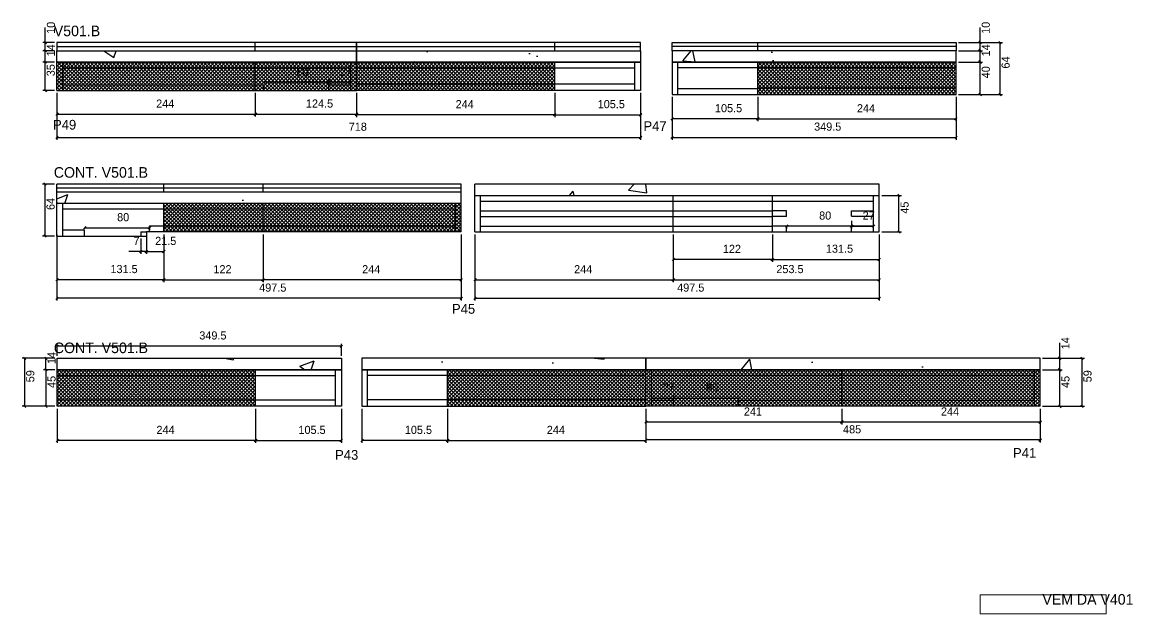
# Model space of a CAD drawing. Header units: metres. Extents: x 5005 to 7948, y 9763 to 10518.
# Drawn here: x 6582 to 7948, y 9763 to 10491 of the extents above; entities that cross this region are included whole.
import ezdxf

# ---------------------------------------------------------------- set-up
doc = ezdxf.new("R2010")
doc.units = ezdxf.units.M
for name, color, linetype in [('5', 7, 'Continuous'), ('COTA', 7, 'Continuous'), ('Painéis', 7, 'Continuous'), ('REAPROVEITAMENTO', 7, 'Continuous'), ('SARR_2.2x7', 7, 'Continuous'), ('Texto Seção', 7, 'Continuous')]:
    doc.layers.add(name, color=color, linetype=linetype)

msp = doc.modelspace()

# ---------------------------------------------------------------- hatches: boundary and pattern name
at = {"layer": 'COTA'}
h = msp.add_hatch(dxfattribs=at)
h.set_pattern_fill('AR-CONC')
h.paths.add_polyline_path([(6993, 10442), (6993, 10456), (6624.5, 10456), (6624.5, 10442), (6993, 10442)])
h = msp.add_hatch(dxfattribs=at)
h.set_pattern_fill('AR-CONC')
h.paths.add_polyline_path([(7342.5, 10442), (7342.5, 10456), (6993, 10456), (6993, 10442), (7342.5, 10442)])
h = msp.add_hatch(dxfattribs=at)
h.set_pattern_fill('AR-CONC')
h.paths.add_polyline_path([(7381.3, 10442), (7381.3, 10456), (7730.8, 10456), (7730.8, 10442), (7381.3, 10442)])
h = msp.add_hatch(dxfattribs=at)
h.set_pattern_fill('AR-CONC')
h.paths.add_polyline_path([(7138.8, 10277.8), (7138.8, 10291.8), (7636.3, 10291.8), (7636.3, 10277.8), (7138.8, 10277.8)])
h = msp.add_hatch(dxfattribs=at)
h.set_pattern_fill('AR-CONC')
h.paths.add_polyline_path([(7122, 10267.8), (7122, 10281.8), (6624.5, 10281.8), (6624.5, 10267.8), (7122, 10267.8)])
h = msp.add_hatch(dxfattribs=at)
h.set_pattern_fill('AR-CONC')
h.paths.add_polyline_path([(6974.4, 10063.2), (6974.4, 10077.2), (6624.9, 10077.2), (6624.9, 10063.2), (6974.4, 10063.2)])
h = msp.add_hatch(dxfattribs=at)
h.set_pattern_fill('AR-CONC')
h.paths.add_polyline_path([(6999.7, 10063.2), (6999.7, 10077.2), (7349.2, 10077.2), (7349.2, 10063.2), (6999.7, 10063.2)])
h = msp.add_hatch(dxfattribs=at)
h.set_pattern_fill('AR-CONC')
h.paths.add_polyline_path([(7349.2, 10063.2), (7349.2, 10077.2), (7834.2, 10077.2), (7834.2, 10063.2), (7349.2, 10063.2)])
at = {"layer": 'REAPROVEITAMENTO'}
h = msp.add_hatch(dxfattribs=at)
h.set_pattern_fill('ANSI37')
h.paths.add_polyline_path([(6624.5, 10442), (6624.5, 10407), (6993, 10407), (6993, 10442), (6624.5, 10442)])
h = msp.add_hatch(dxfattribs=at)
h.set_pattern_fill('ANSI37')
h.paths.add_polyline_path([(6993, 10442), (6993, 10407), (7237, 10407), (7237, 10442), (6993, 10442)])
h = msp.add_hatch(dxfattribs=at)
h.set_pattern_fill('ANSI37')
h.paths.add_polyline_path([(7730.8, 10442), (7730.8, 10402), (7486.8, 10402), (7486.8, 10442), (7730.8, 10442)])
h = msp.add_hatch(dxfattribs=at)
h.set_pattern_fill('ANSI37')
h.paths.add_polyline_path([(6756, 10267.8), (6756, 10232.8), (7122, 10232.8), (7122, 10267.8), (6756, 10267.8)])
h = msp.add_hatch(dxfattribs=at)
h.set_pattern_fill('ANSI37')
h.paths.add_polyline_path([(6624.9, 10063.2), (6624.9, 10018.2), (6868.9, 10018.2), (6868.9, 10063.2), (6624.9, 10063.2)])
h = msp.add_hatch(dxfattribs=at)
h.set_pattern_fill('ANSI37')
h.paths.add_polyline_path([(7349.2, 10063.2), (7349.2, 10018.2), (7105.2, 10018.2), (7105.2, 10063.2), (7349.2, 10063.2)])
h = msp.add_hatch(dxfattribs=at)
h.set_pattern_fill('ANSI37')
h.paths.add_polyline_path([(7834.2, 10063.2), (7834.2, 10018.2), (7349.2, 10018.2), (7349.2, 10063.2), (7834.2, 10063.2)])

# ---------------------------------------------------------------- linework, layer by layer
at = {"color": 4, "lineweight": 25}
for p, q in [((6624.5, 10404), (6624.5, 10346.3)), ((7342.5, 10404), (7342.5, 10346.3)), ((7381.3, 10399), (7381.3, 10346.3)), ((7730.8, 10399), (7730.8, 10346.3)), ((6624.5, 10349.3), (7342.5, 10349.3)), ((7381.3, 10349.3), (7730.8, 10349.3)), ((7382.8, 10229.8), (7382.8, 10170.8)), ((7636.3, 10229.8), (7636.3, 10170.8)), ((7382.8, 10173.8), (7636.3, 10173.8))]:
    msp.add_line(p, q, dxfattribs=at)
at = {"color": 0, "lineweight": 25}
for p, q in [((6626, 10350.8), (6623, 10347.8)), ((7341, 10347.8), (7344, 10350.8)), ((7382.8, 10350.8), (7379.8, 10347.8)), ((7729.3, 10347.8), (7732.3, 10350.8)), ((7384.3, 10175.3), (7381.3, 10172.3)), ((7634.8, 10172.3), (7637.8, 10175.3))]:
    msp.add_line(p, q, dxfattribs=at)
at = {"layer": 'COTA', "color": 4, "lineweight": 25}
for p, q in [((6610.1, 10466), (6610.1, 10484.4)), ((7760.4, 10466), (7760.4, 10484.4)), ((6621.5, 10466), (6607.1, 10466)), ((6621.5, 10456), (6607.1, 10456)), ((6621.5, 10456), (6607.1, 10456)), ((6610.1, 10456), (6610.1, 10466)), ((6610.1, 10442), (6610.1, 10456)), ((7733.8, 10466), (7763.4, 10466)), ((7733.8, 10466), (7787.8, 10466)), ((7733.8, 10456), (7763.4, 10456)), ((7733.8, 10456), (7763.4, 10456)), ((7760.4, 10456), (7760.4, 10466)), ((7760.4, 10442), (7760.4, 10456)), ((7784.8, 10466), (7784.8, 10402)), ((6621.5, 10442), (6607.1, 10442)), ((6621.5, 10442), (6607.1, 10442)), ((6610.1, 10407), (6610.1, 10442)), ((7733.8, 10442), (7763.4, 10442)), ((7733.8, 10442), (7763.4, 10442)), ((7760.4, 10402), (7760.4, 10442)), ((6959, 10417.1), (6879, 10417.1)), ((6879, 10414.4), (6879, 10414.1)), ((6959, 10420.7), (6959, 10414.1)), ((6986, 10417.1), (6959, 10417.1)), ((6986, 10417), (6986, 10420.1)), ((6621.5, 10407), (6607.1, 10407)), ((6624.5, 10404), (6624.5, 10374.8)), ((6868.5, 10404), (6868.5, 10374.8)), ((6868.5, 10404), (6868.5, 10374.8)), ((6993, 10404), (6993, 10374.8)), ((6993, 10404), (6993, 10374.1)), ((7237, 10404), (7237, 10374.1)), ((7237, 10404), (7237, 10374.1)), ((7342.5, 10404), (7342.5, 10374.1)), ((7733.8, 10402), (7763.4, 10402)), ((7733.8, 10402), (7787.8, 10402)), ((7381.3, 10399), (7381.3, 10369.1)), ((7486.8, 10399), (7486.8, 10369.1)), ((7486.8, 10399), (7486.8, 10369.1)), ((7730.8, 10399), (7730.8, 10369.1)), ((6624.5, 10377.8), (6868.5, 10377.8)), ((6868.5, 10377.8), (6993, 10377.8)), ((7237, 10377.1), (6993, 10377.1)), ((7237, 10377.1), (7342.5, 10377.1)), ((7486.8, 10372.1), (7381.3, 10372.1)), ((7486.8, 10372.1), (7730.8, 10372.1)), ((6621.5, 10291.8), (6606.7, 10291.8)), ((6609.7, 10291.8), (6609.7, 10227.8)), ((7639.3, 10277.8), (7663.5, 10277.8)), ((7660.5, 10232.8), (7660.5, 10277.8)), ((6658.5, 10237.9), (6738.5, 10237.9)), ((6738.5, 10240.2), (6738.5, 10234.9)), ((7522.3, 10240.2), (7522.3, 10236.9)), ((7602.3, 10239.9), (7522.3, 10239.9)), ((7602.3, 10246.5), (7602.3, 10236.9)), ((7629.3, 10239.9), (7602.3, 10239.9)), ((7629.3, 10242.8), (7629.3, 10242.9)), ((6621.5, 10227.8), (6606.7, 10227.8)), ((6624.5, 10229.8), (6624.5, 10170.8)), ((6624.5, 10229.8), (6624.5, 10148.2)), ((6727.5, 10224.8), (6727.5, 10205.7)), ((6734.5, 10229.8), (6734.5, 10205.7)), ((6734.5, 10224.8), (6734.5, 10205.7)), ((6756, 10229.8), (6756, 10170.8)), ((6756, 10229.8), (6756, 10170.8)), ((6756, 10229.8), (6756, 10205.7)), ((6878, 10229.8), (6878, 10170.8)), ((6878, 10229.8), (6878, 10170.8)), ((7122, 10229.8), (7122, 10170.8)), ((7122, 10229.8), (7122, 10148.2)), ((7138.8, 10229.8), (7138.8, 10170.8)), ((7138.8, 10229.8), (7138.8, 10148.2)), ((7382.8, 10229.8), (7382.8, 10170.8)), ((7382.8, 10229.8), (7382.8, 10195.9)), ((7504.8, 10229.8), (7504.8, 10195.9)), ((7504.8, 10229.8), (7504.8, 10195.9)), ((7636.3, 10229.8), (7636.3, 10195.9)), ((7636.3, 10229.8), (7636.3, 10148.2)), ((7639.3, 10232.8), (7663.5, 10232.8)), ((6727.5, 10208.7), (6712.8, 10208.7)), ((6734.5, 10208.7), (6727.5, 10208.7)), ((6734.5, 10208.7), (6756, 10208.7)), ((7504.8, 10198.9), (7382.8, 10198.9)), ((7504.8, 10198.9), (7636.3, 10198.9)), ((6756, 10173.8), (6624.5, 10173.8)), ((6756, 10173.8), (6878, 10173.8)), ((7122, 10173.8), (6878, 10173.8)), ((7138.8, 10173.8), (7382.8, 10173.8)), ((7122, 10151.2), (6624.5, 10151.2)), ((7138.8, 10151.2), (7636.3, 10151.2)), ((6624.9, 10080.2), (6624.9, 10095.1)), ((6974.4, 10092.1), (6624.9, 10092.1)), ((6974.4, 10080.2), (6974.4, 10095.1)), ((7858.4, 10077.2), (7858.4, 10096.3)), ((6621.9, 10077.2), (6581.7, 10077.2)), ((6584.7, 10077.2), (6584.7, 10018.2)), ((6621.9, 10077.2), (6607.9, 10077.2)), ((6610.9, 10063.2), (6610.9, 10077.2)), ((7837.2, 10077.2), (7861.4, 10077.2)), ((7837.2, 10077.2), (7888.7, 10077.2)), ((7858.4, 10063.2), (7858.4, 10077.2)), ((7885.7, 10077.2), (7885.7, 10018.2)), ((6621.9, 10063.2), (6607.9, 10063.2)), ((6621.9, 10063.2), (6607.9, 10063.2)), ((6610.9, 10063.2), (6610.9, 10018.2)), ((7837.2, 10063.2), (7861.4, 10063.2)), ((7837.2, 10063.2), (7861.4, 10063.2)), ((7858.4, 10018.2), (7858.4, 10063.2)), ((7356.2, 10028.2), (7356.2, 10031.3)), ((7383.2, 10031.9), (7383.2, 10025.3)), ((6621.9, 10018.2), (6581.7, 10018.2)), ((6621.9, 10018.2), (6607.9, 10018.2)), ((7356.2, 10028.3), (7383.2, 10028.3)), ((7383.2, 10028.3), (7463.2, 10028.3)), ((7463.2, 10025.6), (7463.2, 10025.3)), ((7837.2, 10018.2), (7861.4, 10018.2)), ((7837.2, 10018.2), (7888.7, 10018.2)), ((6624.9, 10015.2), (6624.9, 9973)), ((6868.9, 10015.2), (6868.9, 9973)), ((6868.9, 10015.2), (6868.9, 9973)), ((6974.4, 10015.2), (6974.4, 9973)), ((6999.7, 10015.2), (6999.7, 9973)), ((7105.2, 10015.2), (7105.2, 9973)), ((7105.2, 10015.2), (7105.2, 9973)), ((7349.2, 10015.2), (7349.2, 9995.7)), ((7349.2, 10015.2), (7349.2, 9973.7)), ((7349.2, 10015.2), (7349.2, 9973)), ((7590.2, 10015.2), (7590.2, 9995.7)), ((7590.2, 10015.2), (7590.2, 9995.7)), ((7834.2, 10015.2), (7834.2, 9995.7)), ((7834.2, 10015.2), (7834.2, 9973.7)), ((7590.2, 9998.7), (7349.2, 9998.7)), ((7834.2, 9998.7), (7590.2, 9998.7)), ((6868.9, 9976), (6624.9, 9976)), ((6868.9, 9976), (6974.4, 9976)), ((7105.2, 9976), (6999.7, 9976)), ((7105.2, 9976), (7349.2, 9976)), ((7834.2, 9976.7), (7349.2, 9976.7))]:
    msp.add_line(p, q, dxfattribs=at)
at = {"layer": 'COTA', "color": 0, "lineweight": 25}
for p, q in [((6611.6, 10464.5), (6608.6, 10467.5)), ((7761.9, 10464.5), (7758.9, 10467.5)), ((7786.3, 10464.5), (7783.3, 10467.5)), ((6611.6, 10454.5), (6608.6, 10457.5)), ((6608.6, 10457.5), (6611.6, 10454.5)), ((7761.9, 10454.5), (7758.9, 10457.5)), ((7758.9, 10457.5), (7761.9, 10454.5)), ((6611.6, 10440.5), (6608.6, 10443.5)), ((6608.6, 10443.5), (6611.6, 10440.5)), ((7761.9, 10440.5), (7758.9, 10443.5)), ((7758.9, 10443.5), (7761.9, 10440.5)), ((6880.5, 10418.6), (6877.5, 10415.6)), ((6960.5, 10418.6), (6957.5, 10415.6)), ((6957.5, 10415.6), (6960.5, 10418.6)), ((6984.5, 10415.6), (6987.5, 10418.6)), ((6608.6, 10408.5), (6611.6, 10405.5)), ((7758.9, 10403.5), (7761.9, 10400.5)), ((7783.3, 10403.5), (7786.3, 10400.5)), ((6626, 10379.3), (6623, 10376.3)), ((6867, 10376.3), (6870, 10379.3)), ((6870, 10379.3), (6867, 10376.3)), ((6991.5, 10376.3), (6994.5, 10379.3)), ((6994.5, 10378.6), (6991.5, 10375.6)), ((7235.5, 10375.6), (7238.5, 10378.6)), ((7238.5, 10378.6), (7235.5, 10375.6)), ((7341, 10375.6), (7344, 10378.6)), ((7382.8, 10373.6), (7379.8, 10370.6)), ((7488.3, 10373.6), (7485.3, 10370.6)), ((7485.3, 10370.6), (7488.3, 10373.6)), ((7729.3, 10370.6), (7732.3, 10373.6)), ((6611.2, 10290.3), (6608.2, 10293.3)), ((7662, 10276.3), (7659, 10279.3)), ((6660, 10239.4), (6657, 10236.4)), ((6737, 10236.4), (6740, 10239.4)), ((7523.8, 10241.4), (7520.8, 10238.4)), ((7603.8, 10241.4), (7600.8, 10238.4)), ((7600.8, 10238.4), (7603.8, 10241.4)), ((7627.8, 10238.4), (7630.8, 10241.4)), ((6608.2, 10229.3), (6611.2, 10226.3)), ((7659, 10234.3), (7662, 10231.3)), ((6729, 10210.2), (6726, 10207.2)), ((6733, 10207.2), (6736, 10210.2)), ((6736, 10210.2), (6733, 10207.2)), ((6754.5, 10207.2), (6757.5, 10210.2)), ((7384.3, 10200.4), (7381.3, 10197.4)), ((7506.3, 10200.4), (7503.3, 10197.4)), ((7503.3, 10197.4), (7506.3, 10200.4)), ((7634.8, 10197.4), (7637.8, 10200.4)), ((6626, 10175.3), (6623, 10172.3)), ((6754.5, 10172.3), (6757.5, 10175.3)), ((6757.5, 10175.3), (6754.5, 10172.3)), ((6879.5, 10175.3), (6876.5, 10172.3)), ((6876.5, 10172.3), (6879.5, 10175.3)), ((7120.5, 10172.3), (7123.5, 10175.3)), ((7140.3, 10175.3), (7137.3, 10172.3)), ((7381.3, 10172.3), (7384.3, 10175.3)), ((6626, 10152.7), (6623, 10149.7)), ((7120.5, 10149.7), (7123.5, 10152.7)), ((7140.3, 10152.7), (7137.3, 10149.7)), ((7634.8, 10149.7), (7637.8, 10152.7)), ((6626.4, 10093.6), (6623.4, 10090.6)), ((6972.9, 10090.6), (6975.9, 10093.6)), ((6586.2, 10075.7), (6583.2, 10078.7)), ((6612.4, 10075.7), (6609.4, 10078.7)), ((7859.9, 10075.7), (7856.9, 10078.7)), ((7887.2, 10075.7), (7884.2, 10078.7)), ((6612.4, 10061.7), (6609.4, 10064.7)), ((6609.4, 10064.7), (6612.4, 10061.7)), ((7859.9, 10061.7), (7856.9, 10064.7)), ((7856.9, 10064.7), (7859.9, 10061.7)), ((6583.2, 10019.7), (6586.2, 10016.7)), ((6609.4, 10019.7), (6612.4, 10016.7)), ((7357.7, 10029.8), (7354.7, 10026.8)), ((7381.7, 10026.8), (7384.7, 10029.8)), ((7384.7, 10029.8), (7381.7, 10026.8)), ((7461.7, 10026.8), (7464.7, 10029.8)), ((7856.9, 10019.7), (7859.9, 10016.7)), ((7884.2, 10019.7), (7887.2, 10016.7)), ((7350.7, 10000.2), (7347.7, 9997.2)), ((7591.7, 10000.2), (7588.7, 9997.2)), ((7588.7, 9997.2), (7591.7, 10000.2)), ((7832.7, 9997.2), (7835.7, 10000.2)), ((6626.4, 9977.5), (6623.4, 9974.5)), ((6867.4, 9974.5), (6870.4, 9977.5)), ((6870.4, 9977.5), (6867.4, 9974.5)), ((6972.9, 9974.5), (6975.9, 9977.5)), ((7001.2, 9977.5), (6998.2, 9974.5)), ((7106.7, 9977.5), (7103.7, 9974.5)), ((7103.7, 9974.5), (7106.7, 9977.5)), ((7350.7, 9978.2), (7347.7, 9975.2)), ((7347.7, 9974.5), (7350.7, 9977.5)), ((7832.7, 9975.2), (7835.7, 9978.2))]:
    msp.add_line(p, q, dxfattribs=at)
at = {"layer": 'COTA', "color": 241, "lineweight": 25}
for p, q in [((7636.3, 10291.8), (7138.8, 10291.8)), ((7138.8, 10277.8), (7138.8, 10291.8)), ((7636.3, 10277.8), (7636.3, 10291.8)), ((6624.5, 10267.8), (6624.5, 10281.8)), ((7122, 10267.8), (7122, 10281.8))]:
    msp.add_line(p, q, dxfattribs=at)
for points in [[(6624.5, 10456), (6993, 10456), (6993, 10442), (6624.5, 10442)], [(6993, 10456), (7342.5, 10456), (7342.5, 10442), (6993, 10442)], [(7730.8, 10456), (7381.3, 10456), (7381.3, 10442), (7730.8, 10442)], [(6624.9, 10077.2), (6974.4, 10077.2), (6974.4, 10063.2), (6624.9, 10063.2)], [(7349.2, 10077.2), (6999.7, 10077.2), (6999.7, 10063.2), (7349.2, 10063.2)], [(7834.2, 10077.2), (7349.2, 10077.2), (7349.2, 10063.2), (7834.2, 10063.2)]]:
    msp.add_lwpolyline(points, close=True, dxfattribs=at)
at = {"layer": 'Painéis', "color": 200, "lineweight": 25}
for p, q in [((6868.5, 10456), (6868.5, 10466)), ((7237, 10456), (7237, 10466)), ((7486.8, 10456), (7486.8, 10466)), ((6624.5, 10442), (6993, 10442)), ((6624.5, 10407), (6624.5, 10442)), ((6868.5, 10407), (6868.5, 10442)), ((6993, 10407), (6993, 10442)), ((6993, 10407), (6993, 10442)), ((6993, 10442), (7342.5, 10442)), ((7237, 10407), (7237, 10442)), ((7342.5, 10442), (7342.5, 10407)), ((7730.8, 10442), (7381.3, 10442)), ((7381.3, 10442), (7381.3, 10402)), ((7486.8, 10402), (7486.8, 10442)), ((7730.8, 10402), (7730.8, 10442)), ((6624.5, 10407), (6993, 10407)), ((7342.5, 10407), (6993, 10407)), ((7381.3, 10402), (7730.8, 10402)), ((6624.5, 10281.8), (6624.5, 10291.8)), ((7122, 10291.8), (6624.5, 10291.8)), ((6756, 10281.8), (6756, 10291.8)), ((6878, 10281.8), (6878, 10291.8)), ((7122, 10281.8), (7122, 10291.8)), ((7122, 10281.8), (6624.5, 10281.8)), ((7138.8, 10277.8), (7636.3, 10277.8)), ((7138.8, 10232.8), (7138.8, 10277.8)), ((7382.8, 10232.8), (7382.8, 10277.8)), ((7504.8, 10232.8), (7504.8, 10277.8)), ((7636.3, 10232.8), (7636.3, 10277.8)), ((6756, 10267.8), (6624.5, 10267.8)), ((6624.5, 10227.8), (6624.5, 10267.8)), ((7122, 10267.8), (6756, 10267.8)), ((6756, 10232.8), (6756, 10267.8)), ((6878, 10232.8), (6878, 10267.8)), ((7122, 10232.8), (7122, 10267.8)), ((6624.5, 10227.8), (6734.5, 10227.8)), ((6756, 10232.8), (6734.5, 10232.8)), ((6734.5, 10232.8), (6734.5, 10227.8)), ((7122, 10232.8), (6756, 10232.8)), ((7138.8, 10232.8), (7636.3, 10232.8)), ((6624.9, 10018.2), (6624.9, 10063.2)), ((6624.9, 10063.2), (6974.4, 10063.2)), ((6868.9, 10018.2), (6868.9, 10063.2)), ((6974.4, 10063.2), (6974.4, 10018.2)), ((7349.2, 10063.2), (6999.7, 10063.2)), ((6999.7, 10063.2), (6999.7, 10018.2)), ((7105.2, 10018.2), (7105.2, 10063.2)), ((7834.2, 10063.2), (7349.2, 10063.2)), ((7349.2, 10018.2), (7349.2, 10063.2)), ((7349.2, 10018.2), (7349.2, 10063.2)), ((7590.2, 10018.2), (7590.2, 10063.2)), ((7834.2, 10018.2), (7834.2, 10063.2)), ((6974.4, 10018.2), (6624.9, 10018.2)), ((6999.7, 10018.2), (7349.2, 10018.2)), ((7834.2, 10018.2), (7349.2, 10018.2))]:
    msp.add_line(p, q, dxfattribs=at)
for points in [[(6624.5, 10456), (6993, 10456), (6993, 10466), (6624.5, 10466)], [(6993, 10456), (7342.5, 10456), (7342.5, 10466), (6993, 10466)], [(7730.8, 10456), (7381.3, 10456), (7381.3, 10466), (7730.8, 10466)]]:
    msp.add_lwpolyline(points, close=True, dxfattribs=at)
at = {"layer": 'SARR_2.2x7', "color": 40, "lineweight": 25}
for p, q in [((6624.5, 10461), (6868.5, 10461)), ((6868.5, 10461), (6993, 10461)), ((6993, 10461), (7237, 10461)), ((7237, 10461), (7342.5, 10461)), ((7486.8, 10461), (7381.3, 10461)), ((7730.8, 10461), (7486.8, 10461)), ((6631.5, 10407), (6631.5, 10442)), ((6986, 10407), (6986, 10442)), ((7335.5, 10407), (7335.5, 10442)), ((7388.3, 10402), (7388.3, 10442)), ((6631.5, 10435), (6868.5, 10435)), ((6868.5, 10435), (6986, 10435)), ((6993, 10435), (7237, 10435)), ((7237, 10435), (7335.5, 10435)), ((7486.8, 10435), (7388.3, 10435)), ((7730.8, 10435), (7486.8, 10435)), ((6631.5, 10414), (6868.5, 10414)), ((6868.5, 10414), (6879, 10414)), ((6879, 10407.3), (6879, 10414)), ((6959, 10414), (6986, 10414)), ((6959, 10407.3), (6959, 10414)), ((6993, 10415), (7237, 10415)), ((7237, 10415), (7335.5, 10415)), ((7486.8, 10409), (7388.3, 10409)), ((7730.8, 10410), (7486.8, 10410)), ((6756, 10286.8), (6624.5, 10286.8)), ((6878, 10286.8), (6756, 10286.8)), ((7122, 10286.8), (6878, 10286.8)), ((7145.8, 10232.8), (7145.8, 10277.8)), ((7629.3, 10232.8), (7629.3, 10277.8)), ((6631.5, 10227.8), (6631.5, 10267.8)), ((7115, 10232.8), (7115, 10267.8)), ((7145.8, 10270.8), (7382.8, 10270.8)), ((7382.8, 10270.8), (7629.3, 10270.8)), ((6756, 10260.8), (6631.5, 10260.8)), ((6878, 10260.8), (6756, 10260.8)), ((7115, 10260.8), (6878, 10260.8)), ((7145.8, 10259), (7382.8, 10259)), ((7145.8, 10252), (7382.8, 10252)), ((7382.8, 10259), (7504.8, 10259)), ((7382.8, 10252), (7504.8, 10252)), ((7522.3, 10259), (7504.8, 10259)), ((7522.3, 10252), (7504.8, 10252)), ((7522.3, 10252), (7522.3, 10259)), ((7602.3, 10259), (7629.3, 10259)), ((7602.3, 10252.4), (7602.3, 10259)), ((7602.3, 10252.4), (7629.3, 10252.4)), ((6878, 10239.8), (6738.5, 10239.8)), ((6738.5, 10233.1), (6738.5, 10239.8)), ((7115, 10239.8), (6878, 10239.8)), ((7145.8, 10239.8), (7382.8, 10239.8)), ((7382.8, 10239.8), (7504.8, 10239.8)), ((7522.3, 10239.8), (7504.8, 10239.8)), ((7522.3, 10233.1), (7522.3, 10239.8)), ((7602.3, 10239.8), (7629.3, 10239.8)), ((7602.3, 10233.1), (7602.3, 10239.8)), ((6658.5, 10234.8), (6631.5, 10234.8)), ((6658.5, 10228.1), (6658.5, 10234.8)), ((6727.5, 10232.8), (6727.5, 10227.8)), ((6727.5, 10232.8), (6734.5, 10232.8)), ((6967.4, 10018.2), (6967.4, 10063.2)), ((7006.7, 10018.2), (7006.7, 10063.2)), ((7356.2, 10018.2), (7356.2, 10063.2)), ((7827.3, 10018.2), (7827.3, 10063.2)), ((6624.9, 10056.2), (6868.9, 10056.2)), ((6868.9, 10056.2), (6967.4, 10056.2)), ((7105.2, 10056.2), (7006.7, 10056.2)), ((7349.2, 10056.2), (7105.2, 10056.2)), ((7590.2, 10056.2), (7356.2, 10056.2)), ((7827.3, 10056.2), (7590.2, 10056.2)), ((6624.9, 10026.2), (6868.9, 10026.2)), ((6868.9, 10026.2), (6967.4, 10026.2)), ((7105.2, 10026.2), (7006.7, 10026.2)), ((7349.2, 10026.2), (7105.2, 10026.2)), ((7383.2, 10025.2), (7356.2, 10025.2)), ((7383.2, 10018.5), (7383.2, 10025.2)), ((7590.2, 10025.2), (7463.2, 10025.2)), ((7463.2, 10018.5), (7463.2, 10025.2)), ((7827.3, 10025.2), (7590.2, 10025.2))]:
    msp.add_line(p, q, dxfattribs=at)
at = {"layer": 'Texto Seção', "color": 7, "lineweight": 15}
msp.add_lwpolyline([(7760.3, 9785.8), (7915.6, 9785.8), (7915.6, 9762.6), (7760.3, 9762.6)], close=True, dxfattribs=at)

# ---------------------------------------------------------------- texts
at = {"color": 240, "lineweight": 25}
for s, p in [('718', (6983.5, 10357.4)), ('349.5', (7556.1, 10357.5)), ('253.5', (7509.6, 10182.1))]:
    msp.add_text(s, height=10, dxfattribs=at).set_placement(p)
at = {"layer": '5', "color": 5, "lineweight": 25}
for s, rotation, p in [('P49', 0, (6619.6, 10358.8)), ('P47', 0, (7346.1, 10357.1)), ('P45', 0, (7110.5, 10132.1)), ('P43', 360, (6966.7, 9952.3)), ('P41', 360, (7800.8, 9954.7))]:
    msp.add_text(s, height=12, rotation=rotation, dxfattribs=at).set_placement(p)
at = {"layer": 'COTA', "color": 240, "lineweight": 25}
for s, p in [('10', (6622, 10476.7)), ('10', (7772.3, 10476.7)), ('14', (6622, 10449)), ('14', (7772.4, 10449)), ('64', (7796.7, 10434)), ('35', (6621.8, 10424.5)), ('40', (7772.3, 10422)), ('64', (6621.6, 10259.8)), ('45', (7672.4, 10255.3)), ('14', (7870.3, 10088.3)), ('14', (6622.8, 10070.2)), ('59', (6596.6, 10047.7)), ('59', (7897.5, 10047.7)), ('45', (6622.8, 10040.7)), ('45', (7870.3, 10040.7))]:
    msp.add_text(s, height=10, rotation=90, dxfattribs=at).set_placement(p)
for s, p in [('80', (6919, 10425.2)), ('27', (6972.5, 10425.2)), ('244', (6746.5, 10385.8)), ('124.5', (6930.8, 10385.9)), ('244', (7115, 10385.1)), ('105.5', (7289.8, 10385.2)), ('105.5', (7434.1, 10380.2)), ('244', (7608.8, 10380.1)), ('80', (6698.5, 10246)), ('80', (7562.3, 10248)), ('27', (7615.8, 10248)), ('7', (6718.6, 10216.8)), ('21.5', (6745.3, 10216.8)), ('122', (7443.8, 10207)), ('131.5', (7570.6, 10207.2)), ('131.5', (6690.3, 10182.1)), ('122', (6817, 10181.9)), ('244', (7000, 10181.9)), ('244', (7260.8, 10181.9)), ('497.5', (6873.3, 10159.3)), ('497.5', (7387.6, 10159.3)), ('349.5', (6799.6, 10100.4)), ('27', (7369.7, 10036.4)), ('80', (7423.2, 10036.4)), ('241', (7469.7, 10006.8)), ('244', (7712.2, 10006.8)), ('244', (6746.9, 9984.1)), ('105.5', (6921.6, 9984.1)), ('105.5', (7052.5, 9984.1)), ('244', (7227.2, 9984.1)), ('485', (7591.7, 9984.8))]:
    msp.add_text(s, height=10, dxfattribs=at).set_placement(p)
at = {"layer": 'Texto Seção', "color": 7, "lineweight": 15}
for s, p in [('V501.B', (6620.6, 10473.8)), ('CONT. V501.B', (6620.6, 10299.6)), ('CONT. V501.B', (6620.6, 10083.6)), ('VEM DA V401', (7837, 9773.9))]:
    msp.add_text(s, height=13, dxfattribs=at).set_placement(p)

doc.saveas('drawing.dxf')
